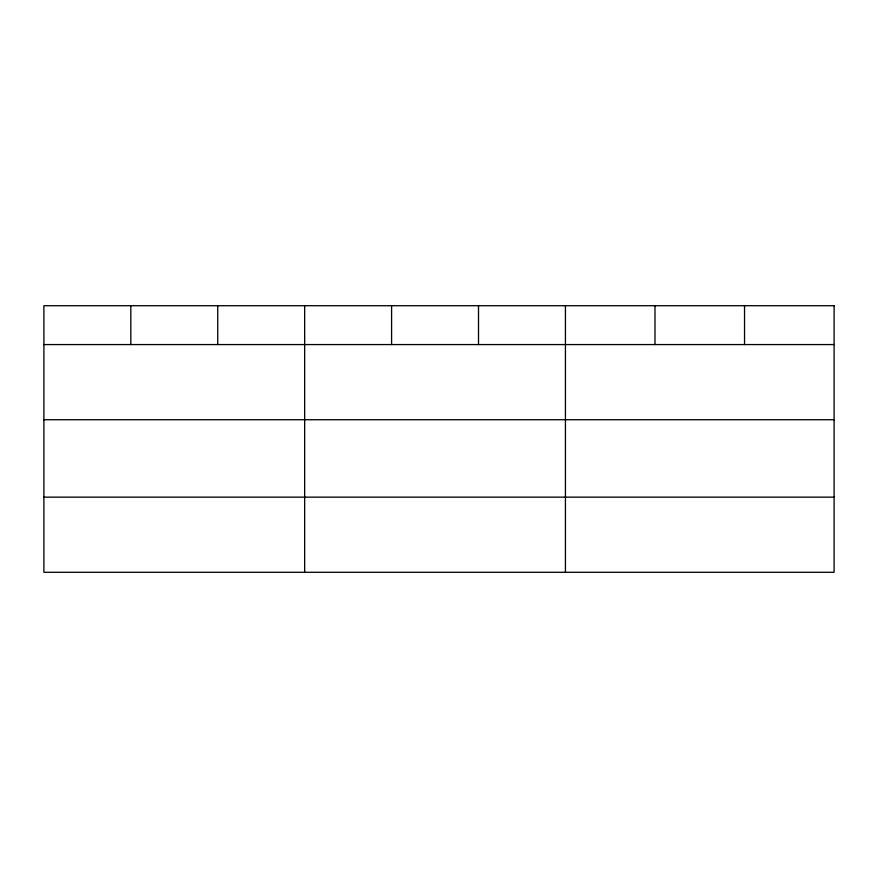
<?xml version="1.0" encoding="UTF-8"?>
<svg xmlns="http://www.w3.org/2000/svg" width="878" height="878" viewBox="0 0 878 878"><rect width="100%" height="100%" fill="white"/><g stroke="black" fill="none" stroke-linecap="round" stroke-linejoin="round"><path stroke-width="1.32" d="M43.9 344.571L834.1 344.571M43.9 419.728L834.1 419.728M43.9 497.146L834.1 497.146M744.544 305.709L744.544 344.571M654.988 305.709L654.988 344.571M565.432 305.709L565.432 572.291M478.51 305.709L478.51 344.571M391.588 305.709L391.588 344.571M304.666 305.709L304.666 572.291M217.744 305.709L217.744 344.571M130.822 305.709L130.822 344.571M834.1 305.709L43.9 305.709L43.9 572.291L834.1 572.291L834.1 305.709"/></g></svg>
